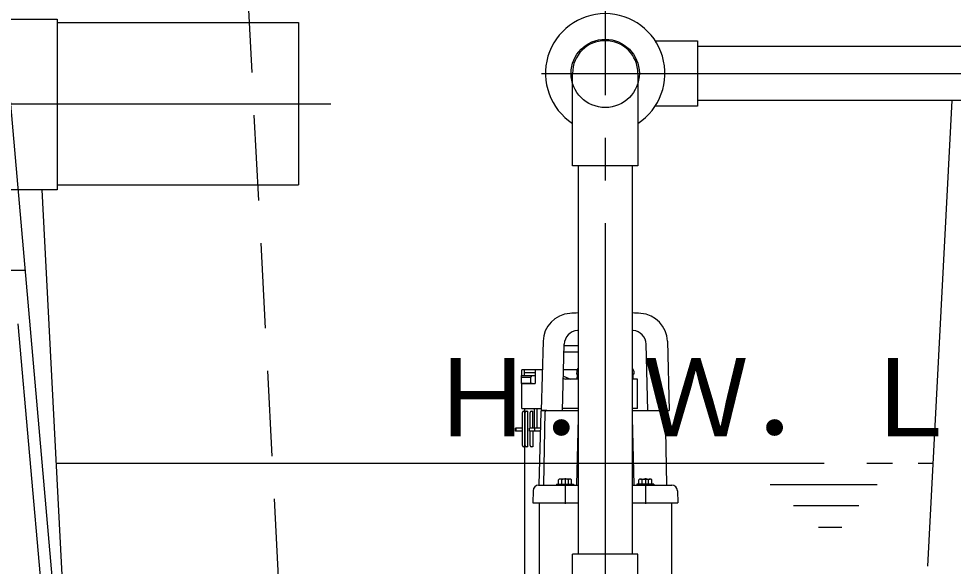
# Model space of a CAD drawing. Units: millimetres, scale not verified. Extents: x -8093 to 8093, y -5792 to 5792.
# Drawn here: x -3688 to -3031, y -1901 to -1516 of the extents above; entities that cross this region are included whole.
import ezdxf
from ezdxf.enums import TextEntityAlignment as Align

# ---------------------------------------------------------------- set-up
doc = ezdxf.new("R2010")
doc.units = ezdxf.units.MM
doc.header["$LTSCALE"] = 30
for name, pattern in [('DASHED2', [3, 2, -1]), ('LONG_CHAIN', [21, 18, -1, 1, -1]), ('LONG_DOUBLE_CHAIN', [21.8, 18, -1, 0.6, -0.6, 0.6, -1])]:
    doc.linetypes.add(name, pattern=pattern)
doc.layers.add('0-1_00クル-フ-0躯体', color=3, linetype='Continuous', lineweight=25)
doc.styles.add('ＭＳ ゴシック', font='')
doc.styles.get('ＭＳ ゴシック').set_extended_font_data('MS Gothic')

msp = doc.modelspace()

# ---------------------------------------------------------------- linework, layer by layer
at = {"layer": '0-1_00クル-フ-0躯体', "linetype": 'LONG_CHAIN'}
for p, q in [((-3275.74, -1029.3), (-3275.74, -2084.09)), ((-3320.57, -1554), (-2825.74, -1554)), ((-3804.01, -1575.3), (-3468.72, -1575.3))]:
    msp.add_line(p, q, dxfattribs=at)
at = {"layer": '0-1_00クル-フ-0躯体'}
for p, q in [((-3704.81, -1452.99), (-3640.74, -2185.3)), ((-3661.19, -1518.3), (-3491.47, -1518.3)), ((-3491.47, -1518.3), (-3491.47, -1632.3)), ((-3240.6, -1531), (-3210.74, -1531)), ((-2900.74, -1535), (-3210.74, -1535)), ((-3252.74, -1554), (-3252.74, -1619)), ((-2900.74, -1573), (-3210.74, -1573)), ((-3031.91, -1573), (-3049.08, -1900.54)), ((-3294.74, -1619), (-3294.74, -1892)), ((-3256.74, -1619), (-3256.74, -1892)), ((-3652.55, -2002.85), (-3671.78, -1635.8)), ((-3661.19, -1632.3), (-3491.47, -1632.3)), ((-3688.84, -1730.09), (-3649.19, -2182.36)), ((-3319.47, -1742.22), (-3320.74, -1791)), ((-3305.74, -1791), (-3304.53, -1744.47)), ((-3294.74, -1745.5), (-3304.55, -1745.5)), ((-3245.74, -1791), (-3246.96, -1744.47)), ((-3232.02, -1742.22), (-3230.74, -1791)), ((-3294.74, -1750), (-3304.67, -1750)), ((-3334.92, -1766.5), (-3334.92, -1772)), ((-3334.92, -1766.5), (-3325.02, -1766.5)), ((-3334.92, -1767.5), (-3328.16, -1767.5)), ((-3334.36, -1766.5), (-3334.36, -1762.5)), ((-3320, -1762.5), (-3334.36, -1762.5)), ((-3334.32, -1766.5), (-3334.32, -1762.5)), ((-3332.6, -1764.5), (-3332.6, -1762.5)), ((-3325.02, -1764.5), (-3332.6, -1764.5)), ((-3332.6, -1766.5), (-3332.6, -1764.5)), ((-3328.16, -1767.5), (-3327.16, -1766.5)), ((-3328.16, -1771.8), (-3328.16, -1767.5)), ((-3325.02, -1762.5), (-3325.02, -1772)), ((-3305.11, -1766.92), (-3300.1, -1769)), ((-3295.65, -1762.5), (-3305, -1762.5)), ((-3295.82, -1763.34), (-3295.93, -1765.5)), ((-3294.74, -1765.5), (-3295.93, -1765.5)), ((-3295.44, -1769), (-3295.44, -1767.5)), ((-3294.74, -1767.5), (-3295.44, -1767.5)), ((-3295.43, -1765.5), (-3295.43, -1767.5)), ((-3255.56, -1765.5), (-3256.74, -1765.5)), ((-3256.05, -1767.5), (-3256.74, -1767.5)), ((-3256.06, -1767.5), (-3256.06, -1765.5)), ((-3256.05, -1769), (-3256.05, -1767.5)), ((-3255.67, -1763.34), (-3255.56, -1765.5)), ((-3334.92, -1771.8), (-3328.16, -1771.8)), ((-3334.92, -1772), (-3325.02, -1772)), ((-3334.36, -1789.5), (-3334.36, -1772)), ((-3327.16, -1772), (-3328.16, -1771.8)), ((-3305.15, -1768.41), (-3303.73, -1769)), ((-3294.74, -1769), (-3303.73, -1769)), ((-3253.05, -1769), (-3256.74, -1769)), ((-3253.05, -1789.5), (-3253.05, -1769)), ((-3334.36, -1789.5), (-3320.71, -1789.5)), ((-3333.98, -1815.5), (-3333.98, -1792.5)), ((-3332.98, -1791.5), (-3332.61, -1791.5)), ((-3332.61, -1789.5), (-3332.61, -1949.4)), ((-3332.01, -1815.62), (-3332.01, -1792.5)), ((-3331.01, -1791.5), (-3330.26, -1791.5)), ((-3330.26, -1816.5), (-3330.26, -1791.5)), ((-3328.5, -1803.5), (-3328.5, -1792.5)), ((-3327.5, -1791.5), (-3326.75, -1791.5)), ((-3326.75, -1803.5), (-3326.75, -1791.5)), ((-3325.79, -1789.5), (-3325.79, -1803.5)), ((-3323.79, -1789.5), (-3323.79, -1803.5)), ((-3321.03, -1791.97), (-3322.37, -1843.21)), ((-3316.81, -1791), (-3320.74, -1791)), ((-3320.74, -1791), (-3294.74, -1791)), ((-3318.99, -1843.21), (-3318.08, -1791.98)), ((-3294.74, -1789.5), (-3305.71, -1789.5)), ((-3253.05, -1789.5), (-3256.74, -1789.5)), ((-3256.74, -1791), (-3230.74, -1791)), ((-3232.5, -1843.21), (-3233.41, -1791.98)), ((-3294.74, -1796.17), (-3295.98, -1843.21)), ((-3256.74, -1796.16), (-3255.51, -1843.21)), ((-3338.86, -1805.5), (-3338.86, -1803.5)), ((-3333.98, -1803.5), (-3338.86, -1803.5)), ((-3333.98, -1805.5), (-3338.86, -1805.5)), ((-3338.61, -1803.5), (-3338.61, -1805.5)), ((-3321.33, -1803.5), (-3329.04, -1803.5)), ((-3329.04, -1805.5), (-3329.04, -1803.5)), ((-3321.38, -1805.5), (-3329.04, -1805.5)), ((-3328.5, -1815.5), (-3328.5, -1805.5)), ((-3326.75, -1805.5), (-3326.75, -1816.5)), ((-3325.29, -1805.5), (-3325.29, -1803.5)), ((-3332.61, -1816.5), (-3332.98, -1816.5)), ((-3330.26, -1816.5), (-3331.13, -1816.5)), ((-3326.75, -1816.5), (-3327.5, -1816.5)), ((-3308.6, -1842.7), (-3308.6, -1839.82)), ((-3300.52, -1839.2), (-3307.45, -1839.2)), ((-3306.29, -1842.7), (-3306.29, -1839.82)), ((-3303.98, -1838.5), (-3303.98, -1856.64)), ((-3301.67, -1842.7), (-3301.67, -1839.82)), ((-3299.37, -1842.7), (-3299.37, -1839.82)), ((-3252.12, -1842.7), (-3252.12, -1839.82)), ((-3250.97, -1839.2), (-3244.04, -1839.2)), ((-3249.81, -1842.7), (-3249.81, -1839.82)), ((-3247.51, -1838.5), (-3247.51, -1856.64)), ((-3245.2, -1842.7), (-3245.2, -1839.82)), ((-3242.89, -1842.7), (-3242.89, -1839.82)), ((-3322.52, -1843.5), (-3294.74, -1843.5)), ((-3309.93, -1842.7), (-3309.93, -1843.5)), ((-3256.74, -1843.5), (-3228.97, -1843.5)), ((-3253.46, -1842.7), (-3253.46, -1843.5)), ((-3241.56, -1842.7), (-3253.46, -1842.7)), ((-3241.56, -1842.7), (-3241.56, -1843.5)), ((-3159.83, -1843), (-3084.46, -1843)), ((-3326.52, -1847.4), (-3326.74, -1856)), ((-3224.97, -1847.4), (-3224.74, -1856)), ((-3326.74, -1856), (-3294.74, -1856)), ((-3322.24, -1856), (-3322.24, -1951.5)), ((-3256.74, -1856), (-3224.74, -1856)), ((-3229.24, -1856), (-3229.24, -1951.5)), ((-3097.33, -1858), (-3143.29, -1858)), ((-3125.82, -1873), (-3109.28, -1873)), ((-3298.74, -1940), (-3298.74, -1892))]:
    msp.add_line(p, q, dxfattribs=at)
at = {"layer": '0-1_00クル-フ-0躯体', "linetype": 'DASHED2'}
msp.add_line((-3500.55, -2002.85), (-3528.01, -1479), dxfattribs=at)
at = {"layer": '0-1_00クル-フ-0躯体', "linetype": 'LONG_DOUBLE_CHAIN'}
for p, q in [((-5997.61, -1692.3), (-3683.88, -1692.3)), ((-3661.71, -1828), (-3045.28, -1828))]:
    msp.add_line(p, q, dxfattribs=at)
at = {"layer": '0-1_00クル-フ-0躯体'}
for points in [[(-3721.19, -1518.8), (-3711.19, -1515.8), (-3661.19, -1515.8), (-3661.19, -1635.8), (-3711.19, -1635.8), (-3721.19, -1632.8)], [(-3210.74, -1531), (-3210.74, -1577), (-3240.6, -1577)], [(-3252.74, -1619), (-3298.74, -1619), (-3298.74, -1554)], [(-3309.93, -1842.7), (-3298.03, -1842.7), (-3298.03, -1843.5)], [(-3252.75, -1940), (-3252.75, -1892), (-3298.74, -1892)]]:
    msp.add_lwpolyline(points, dxfattribs=at)
msp.add_circle((-3275.74, -1554), 24, dxfattribs=at)
for centre, radius, start, end in [((-3275.74, -1554), 42, 303.20385, 236.79618), ((-3275.74, -1554), 23, 0, 180), ((-3299.47, -1742.74), 20, 93.58022, 178.5), ((-3275.74, -2122), 400, 92.72257, 93.58022), ((-3275.74, -2122), 400, 86.41978, 87.27743), ((-3252.02, -1742.74), 20, 1.5, 86.41978), ((-3294.53, -1744.74), 10, 94.48921, 178.5), ((-3275.74, -1984), 250, 94.35868, 94.48921), ((-3275.74, -1984), 250, 85.51079, 85.64132), ((-3256.96, -1744.74), 10, 1.5, 85.51079), ((-3292.82, -1763.5), 3, 129.80736, 177), ((-3258.67, -1763.5), 3, 3, 50.19277), ((-3332.98, -1792.5), 1, 90, 180), ((-3331.01, -1792.5), 1, 90, 180), ((-3327.5, -1792.5), 1, 90, 180), ((-3320.03, -1792), 1, 90, 178.5), ((-3317.08, -1792), 1, 90, 178.97594), ((-3234.41, -1792), 1, 1.02406, 90), ((-3232.05, -1790.7), 0.3, 180, 270), ((-3332.98, -1815.5), 1, 180, 270), ((-3331.13, -1815.62), 0.875, 180, 270), ((-3327.5, -1815.5), 1, 180, 270), ((-3307.45, -1840.59), 1.39, 33.62659, 146.37339), ((-3303.98, -1843.82), 4.62, 59.99991, 120.00007), ((-3300.52, -1840.59), 1.39, 33.62659, 146.37339), ((-3250.97, -1840.59), 1.39, 33.62661, 146.37341), ((-3247.51, -1843.82), 4.62, 59.99993, 120.00008), ((-3244.04, -1840.59), 1.39, 33.62661, 146.37341), ((-3322.52, -1847.5), 4, 90, 178.5), ((-3322.67, -1843.2), 0.3, 271.99645, 358.5), ((-3319.29, -1843.2), 0.3, 270, 358.97594), ((-3296.28, -1843.2), 0.3, 270, 358.5), ((-3255.21, -1843.2), 0.3, 181.5, 270), ((-3232.2, -1843.2), 0.3, 181.02406, 270), ((-3228.82, -1843.2), 0.3, 181.5, 268.00355), ((-3228.97, -1847.5), 4, 1.5, 90)]:
    msp.add_arc(centre, radius, start, end, dxfattribs=at)

# ---------------------------------------------------------------- texts
at = {"layer": '0-1_00クル-フ-0躯体', "color": 4, "style": 'ＭＳ ゴシック'}
msp.add_text('Ｈ．Ｗ．Ｌ', height=54.99, dxfattribs=at).set_placement((-3399.58, -1825.65), align=Align.BOTTOM_LEFT)

doc.saveas('drawing.dxf')
